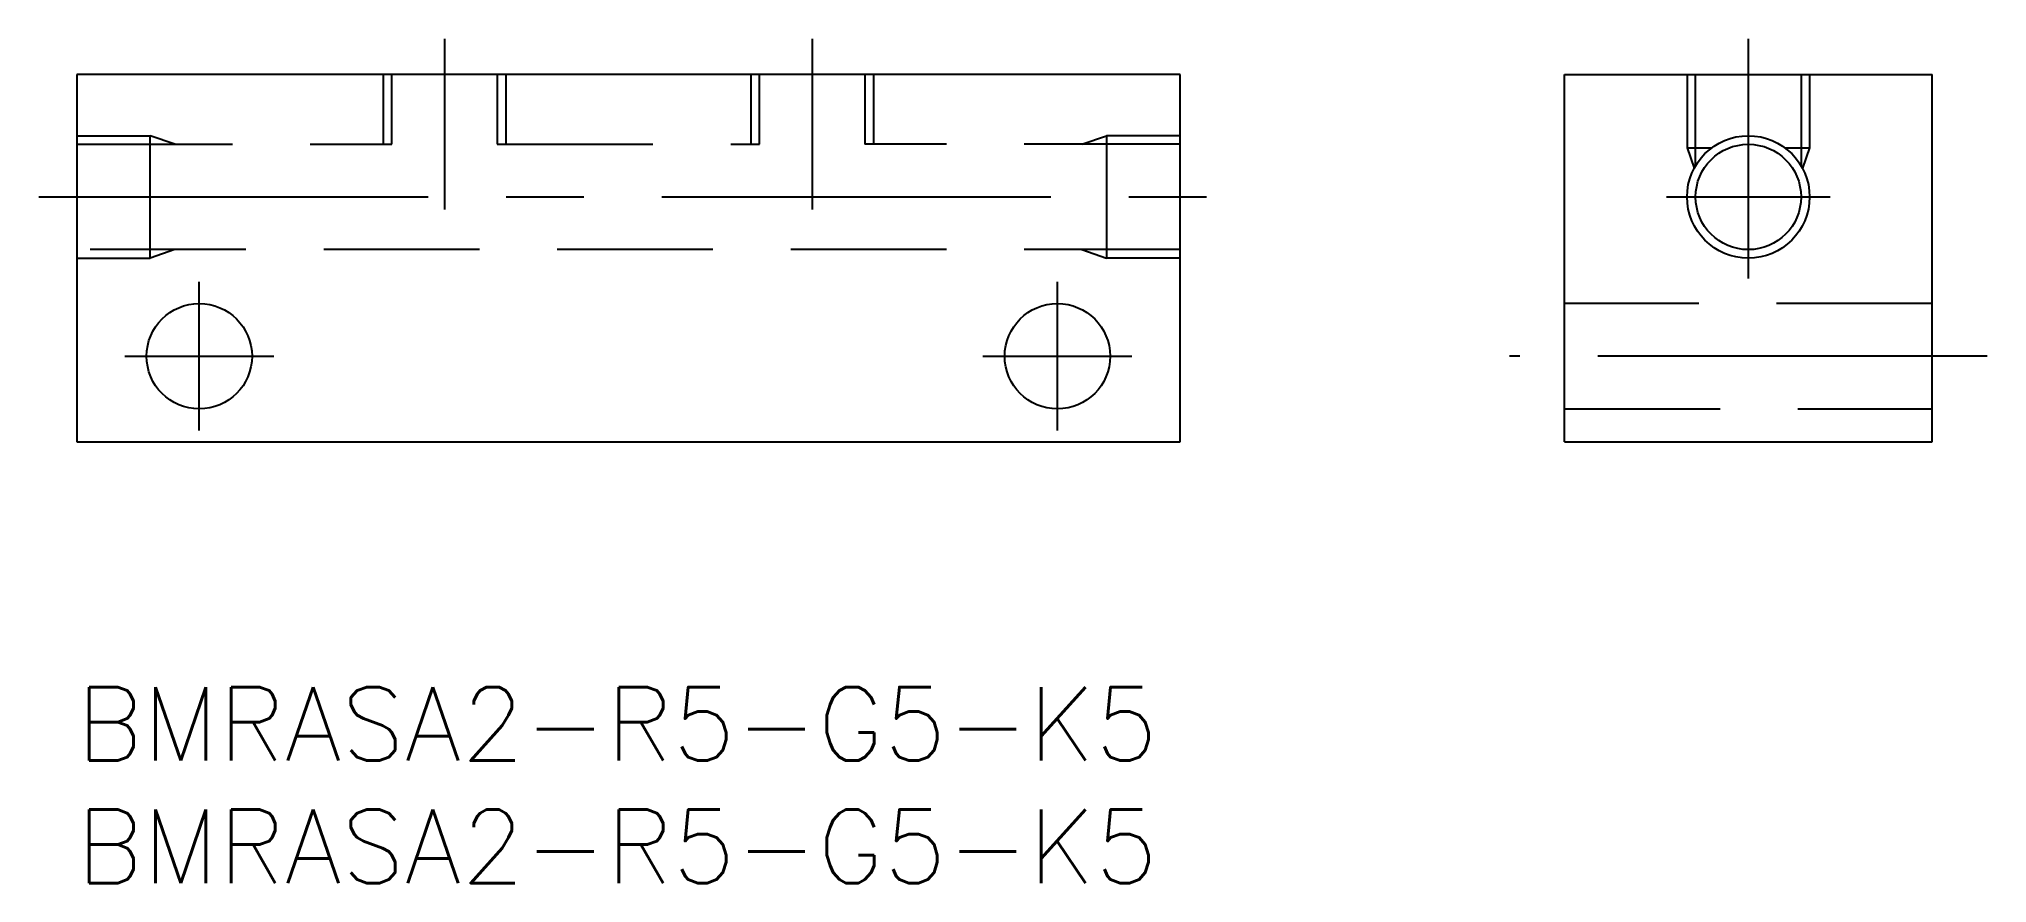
# Model space of a CAD drawing. Extents: x -1.5 to 77.9, y -8 to 26.4.
import ezdxf

# ---------------------------------------------------------------- set-up
doc = ezdxf.new("R2010")
doc.units = 0
doc.header["$LTSCALE"] = 0.5
doc.linetypes.add('CENTER', pattern=[50.8, 31.75, -6.35, 6.35, -6.35])
doc.linetypes.add('DASHED', pattern=[19.05, 12.7, -6.35])
for name, color, linetype in [('MSM_CENTER', 1, 'CENTER'), ('MSM_CONTINUOUS', 7, 'CONTINUOUS'), ('MSM_DASHED', 4, 'DASHED'), ('MSM_NARROW', 5, 'CONTINUOUS'), ('MSM_PART_NUMBER', 7, 'CONTINUOUS')]:
    doc.layers.add(name, color=color, linetype=linetype)
doc.styles.get("Standard").update_dxf_attribs({"font": 'txt.shx', "height": 2, "bigfont": 'bigfont.shx'})

# ---------------------------------------------------------------- blocks, each defined once
blk = doc.blocks.new('*U7')
at = {"layer": 'MSM_PART_NUMBER'}
blk.add_text('BMRASA2-R5-G5-K5', height=3, dxfattribs=at).set_placement((0, -3))
blk = doc.blocks.new('*U8')
at = {"layer": 'MSM_PART_NUMBER'}
blk.add_text('BMRASA2-R5-G5-K5', height=3, dxfattribs=at).set_placement((0, -8))

msp = doc.modelspace()

# ---------------------------------------------------------------- linework, layer by layer
at = {"layer": 'MSM_CENTER'}
for p, q in [((15, 26.449), (15, 19.492)), ((30, 26.449), (30, 19.492)), ((68.181, 16.666), (68.181, 26.449)), ((-1.54, 20), (46.41, 20)), ((64.847, 20), (71.516, 20)), ((5, 10.464), (5, 16.536)), ((40, 10.464), (40, 16.536)), ((1.964, 13.5), (8.036, 13.5)), ((36.964, 13.5), (43.036, 13.5)), ((77.917, 13.5), (58.446, 13.5))]:
    msp.add_line(p, q, dxfattribs=at)
at = {"layer": 'MSM_CONTINUOUS'}
for p, q in [((0, 25), (0, 10)), ((45, 25), (0, 25)), ((45, 10), (45, 25)), ((60.681, 10), (60.681, 25)), ((60.681, 25), (75.681, 25)), ((75.681, 10), (75.681, 25)), ((0, 10), (45, 10)), ((60.681, 10), (75.681, 10))]:
    msp.add_line(p, q, dxfattribs=at)
for centre in [(68.181, 20), (5, 13.5), (40, 13.5)]:
    msp.add_circle(centre, 2.15, dxfattribs=at)
at = {"layer": 'MSM_DASHED'}
for p, q in [((12.5, 25), (12.5, 22.15)), ((12.85, 22.15), (12.85, 25)), ((17.15, 25), (17.15, 22.15)), ((17.5, 25), (17.5, 22.15)), ((27.5, 25), (27.5, 22.15)), ((27.85, 22.15), (27.85, 25)), ((32.15, 25), (32.15, 22.15)), ((32.5, 25), (32.5, 22.15)), ((65.681, 25), (65.681, 22)), ((66.031, 21.276), (66.031, 25)), ((70.331, 25), (70.331, 21.276)), ((70.681, 25), (70.681, 22)), ((0, 22.5), (3, 22.5)), ((3, 17.5), (3, 22.5)), ((4, 22.15), (3, 22.5)), ((41, 22.15), (42, 22.5)), ((45, 22.5), (42, 22.5)), ((42, 22.5), (42, 17.5)), ((0, 22.15), (12.85, 22.15)), ((17.15, 22.15), (27.85, 22.15)), ((45, 22.15), (32.15, 22.15)), ((65.681, 22), (65.972, 21.17)), ((65.681, 22), (66.681, 22)), ((69.681, 22), (70.681, 22)), ((70.681, 22), (70.391, 21.17)), ((45, 17.85), (0, 17.85)), ((0, 17.5), (3, 17.5)), ((4, 17.85), (3, 17.5)), ((41, 17.85), (42, 17.5)), ((45, 17.5), (42, 17.5)), ((75.681, 15.65), (60.681, 15.65)), ((60.681, 11.35), (75.681, 11.35))]:
    msp.add_line(p, q, dxfattribs=at)
at = {"layer": 'MSM_NARROW'}
msp.add_circle((68.181, 20), 2.5, dxfattribs=at)

# ---------------------------------------------------------------- block references
at = {"layer": 'MSM_CONTINUOUS'}
for name in ['*U7', '*U8']:
    msp.add_blockref(name, (0, 0), dxfattribs=at)

doc.saveas('drawing.dxf')
